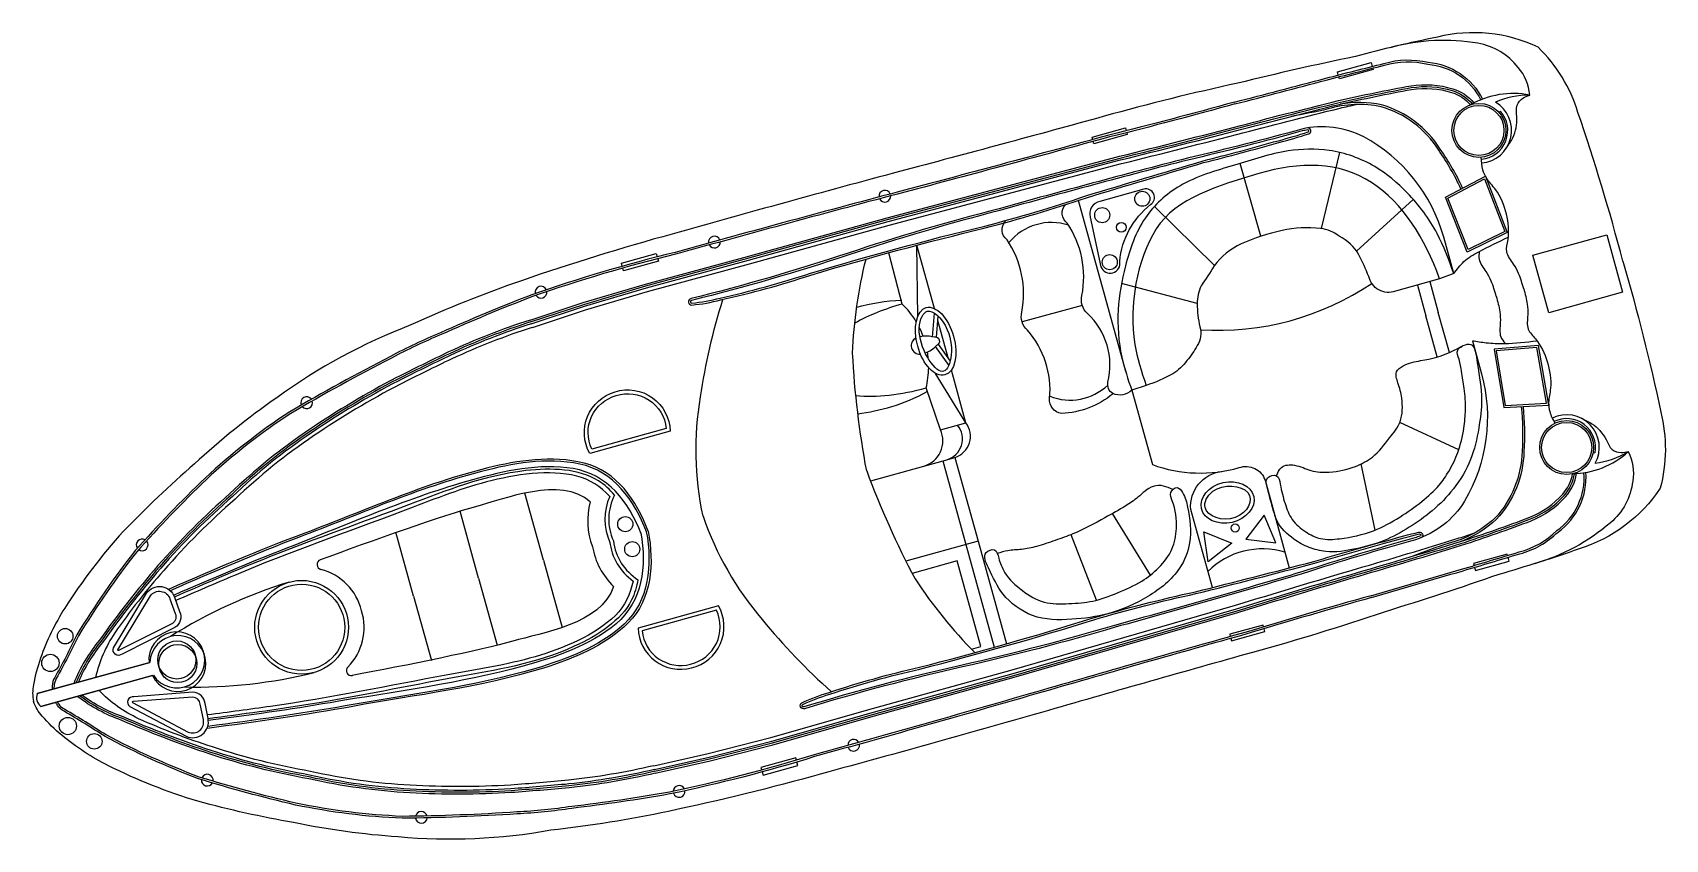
# Model space of a CAD drawing. Header units: metres. Extents: x 267138 to 268884, y 2134208 to 2137159.
# Drawn here: x 268247.77 to 268290.26, y 2136488.05 to 2136509.03 of the extents above; entities that cross this region are included whole.
import ezdxf

# ---------------------------------------------------------------- set-up
doc = ezdxf.new("R2010")
doc.units = ezdxf.units.M

msp = doc.modelspace()

# ---------------------------------------------------------------- linework, layer by layer
at = {"color": 32, "true_color": 0xcd6928}
for p, q in [((268285.936, 2136506.952), (268285.972, 2136506.985)), ((268279.732, 2136503.731), (268279.193, 2136505.626)), ((268281.314, 2136503.931), (268281.791, 2136505.911)), ((268276.217, 2136500.213), (268274.985, 2136504.663)), ((268278.529, 2136502.975), (268276.964, 2136504.505)), ((268282.227, 2136503.34), (268283.701, 2136504.691)), ((268271.238, 2136501.852), (268270.782, 2136503.498)), ((268270.804, 2136501.642), (268270.782, 2136503.498)), ((268278.079, 2136501.981), (268276.109, 2136502.506)), ((268283.812, 2136502.462), (268284.033, 2136501.664)), ((268284.133, 2136502.553), (268284.355, 2136501.753)), ((268275.085, 2136501.935), (268273.521, 2136501.502)), ((268284.644, 2136500.707), (268284.355, 2136501.753)), ((268271.192, 2136501.107), (268271.24, 2136501.73)), ((268271.291, 2136501.099), (268271.333, 2136501.655)), ((268271.593, 2136500.567), (268271.324, 2136501.538)), ((268284.329, 2136500.594), (268284.033, 2136501.664)), ((268271.339, 2136500.925), (268271.65, 2136500.487)), ((268271.258, 2136500.868), (268271.611, 2136500.371)), ((268272.06, 2136498.88), (268271.271, 2136500.164)), ((268272.06, 2136498.88), (268271.68, 2136500.253)), ((268271.397, 2136498.696), (268272.06, 2136498.88)), ((268284.885, 2136498.179), (268283.35, 2136498.888)), ((268288.385, 2136498.107), (268288.433, 2136498.098)), ((268282.714, 2136496.091), (268282.343, 2136497.809)), ((268261.065, 2136495.304), (268260.581, 2136497.053)), ((268259.374, 2136494.836), (268258.891, 2136496.579)), ((268276.861, 2136494.919), (268275.873, 2136496.518)), ((268257.682, 2136494.368), (268257.22, 2136496.038)), ((268272.377, 2136495.804), (268273.116, 2136493.133)), ((268275.458, 2136494.266), (268274.794, 2136495.969)), ((268272.057, 2136495.715), (268272.797, 2136493.043)), ((268261.065, 2136495.304), (268261.549, 2136493.556)), ((268259.374, 2136494.836), (268259.857, 2136493.093)), ((268257.682, 2136494.368), (268258.145, 2136492.698))]:
    msp.add_line(p, q, dxfattribs=at)
for points in [[(268289.162, 2136503.084, 0.01736), (268287.989, 2136506.955, 0.12634), (268286.955, 2136508.647, 0.172899), (268284.331, 2136508.913, 0.013884), (268282.195, 2136508.408, 0.008973), (268279.139, 2136507.714, 0.01509), (268275.661, 2136506.852, -0.002245), (268270.327, 2136505.414, 0.003342), (268264.414, 2136503.789, 0.016984), (268260.491, 2136502.576, 0.024546), (268257.614, 2136501.424, 0.067942), (268254.119, 2136499.529, 0.033948), (268251.975, 2136497.81, 0.022001), (268250.124, 2136496.053, 0.042872), (268248.604, 2136494.062, 0.059514), (268247.972, 2136492.758, 0.046364), (268247.787, 2136492.066, 0.104882), (268247.79, 2136491.629, 0.104882)], [(268286.733, 2136507.404, 0.164393), (268286.435, 2136508.121, 0.188684), (268285.383, 2136508.752, 0.10758), (268283.135, 2136508.648)], [(268279.048, 2136507.221, 0.002942), (268281.425, 2136507.842, -0.002013), (268282.941, 2136508.227, -0.130442), (268284.089, 2136508.256, -0.261246), (268285.509, 2136507.297, -0.209197)], [(268279.06, 2136507.173, 0.002941), (268281.437, 2136507.794, -0.002014), (268282.954, 2136508.18, -0.130992), (268284.081, 2136508.207, -0.261832), (268285.465, 2136507.275, -0.261832)], [(268260.712, 2136501.55), (268262.098, 2136502.005), (268263.715, 2136502.489), (268266.369, 2136503.206), (268270.007, 2136504.213), (268275.861, 2136505.762, 0.002601), (268279.049, 2136506.57, -0.004411), (268281.758, 2136507.259, -0.013009), (268283.644, 2136507.646, -0.113396), (268284.73, 2136507.568, -0.146005), (268285.283, 2136507.2, -1.595219)], [(268260.727, 2136501.503), (268262.113, 2136501.958), (268263.729, 2136502.442), (268266.382, 2136503.158), (268270.02, 2136504.166), (268275.873, 2136505.714, 0.002601), (268279.061, 2136506.522, -0.004411), (268281.77, 2136507.211, -0.013003), (268283.652, 2136507.597, -0.113337), (268284.716, 2136507.521, -0.144821), (268285.237, 2136507.176, -0.138987)], [(268260.743, 2136501.456), (268262.128, 2136501.911), (268263.742, 2136502.394), (268266.395, 2136503.111), (268270.033, 2136504.118), (268275.886, 2136505.666, 0.002601), (268279.074, 2136506.474, -0.00441), (268281.781, 2136507.163, -0.012997), (268283.66, 2136507.549, -0.113276), (268284.701, 2136507.474, -0.142458), (268285.193, 2136507.151, -0.142458)], [(268279.048, 2136507.221, -0.006425), (268275.779, 2136506.362, -0.002217), (268270.456, 2136504.927, 0.003368), (268264.49, 2136503.312, 0.024633), (268260.757, 2136502.207, 0.015037), (268258.379, 2136501.219, 0.025439), (268257.08, 2136500.606, 0.013843), (268254.46, 2136499.168, 0.040266), (268252.253, 2136497.444, 0.016729), (268250.438, 2136495.559, 0.029739), (268248.916, 2136493.367, -0.01525), (268248.339, 2136492.252, 0.132389), (268248.273, 2136492.033, 0.028442), (268248.271, 2136491.941, 0.028442)], [(268279.061, 2136507.173, -0.006424), (268275.792, 2136506.314, -0.002217), (268270.468, 2136504.879, 0.003368), (268264.503, 2136503.265, 0.024633), (268260.774, 2136502.161, 0.015038), (268258.399, 2136501.173, 0.025461), (268257.103, 2136500.563, 0.013839), (268254.486, 2136499.126, 0.040238), (268252.287, 2136497.409, 0.016715), (268250.476, 2136495.527, 0.029693), (268248.96, 2136493.343, -0.015234), (268248.382, 2136492.227, 0.134036), (268248.323, 2136492.031, 0.024879), (268248.32, 2136491.955, 0.024879)], [(268260.773, 2136501.362), (268262.157, 2136501.817), (268263.769, 2136502.299), (268266.421, 2136503.015), (268270.059, 2136504.023), (268275.91, 2136505.571, 0.002601), (268279.099, 2136506.379, -0.00441), (268281.804, 2136507.066, -0.002867), (268282.216, 2136507.16, -0.002867)], [(268284.944, 2136504.962, 0.043334), (268284.365, 2136505.972, 0.18333), (268282.866, 2136507.102, 0.123985), (268281.484, 2136507.042, -0.015377), (268280.524, 2136506.849)], [(268284.988, 2136504.985, 0.043195), (268284.406, 2136505.999, 0.183415), (268282.878, 2136507.15, 0.094511), (268281.798, 2136507.166)], [(268284.759, 2136502.76), (268284.497, 2136503.706, 0.202722), (268282.413, 2136506.318, 0.178768), (268280.802, 2136506.518, -0.010028), (268277.823, 2136505.762, 0.005356), (268272.926, 2136504.449, 0.016605), (268268.991, 2136503.294, -0.018921), (268264.905, 2136502.109, 0.925873), (268264.925, 2136501.943, 0.041202), (268265.673, 2136502.076, 0.024461), (268268.025, 2136502.723, -0.012888), (268272.562, 2136503.95, 0.019359), (268275.198, 2136504.735, -0.002375), (268278.247, 2136505.646, 0.006386), (268280.204, 2136506.17, 0.013656), (268280.983, 2136506.397, 0.862706), (268280.959, 2136506.549, -0.648089)], [(268280.962, 2136506.5, 0.016488), (268280.814, 2136506.47, -0.010023), (268277.835, 2136505.714, 0.005356), (268272.939, 2136504.402, 0.016607), (268269.007, 2136503.247, -0.018921), (268264.917, 2136502.061, -0.01143), (268264.914, 2136502.06, 0.913283), (268264.922, 2136501.993, 0.041174), (268265.661, 2136502.124, 0.024478), (268268.01, 2136502.77, -0.012889), (268272.55, 2136503.998, 0.019362), (268275.183, 2136504.782, -0.002377), (268278.234, 2136505.693, 0.006391), (268280.191, 2136506.218, 0.013664), (268280.968, 2136506.444, -0.000701), (268280.968, 2136506.444, 0.819976), (268280.962, 2136506.5, 0.819976)], [(268276.375, 2136499.725, -0.291269), (268275.879, 2136499.638, -0.299867), (268275.753, 2136499.936, 0.273478), (268275.226, 2136501.721, -0.28657), (268275.079, 2136502.192, 0.198759), (268274.694, 2136504.076, -0.45148), (268274.653, 2136504.555, -1.463971)], [(268275.888, 2136499.635, -0.164009), (268274.547, 2136499.123, -0.407559), (268274.238, 2136499.517, 0.20466), (268273.661, 2136501.288, -0.28657), (268273.515, 2136501.759, 0.198759), (268273.129, 2136503.643, -0.45148), (268273.088, 2136504.121, -1.463971)], [(268284.759, 2136502.76), (268284.387, 2136502.625), (268283.241, 2136502.301, -0.448043), (268282.545, 2136502.687, 0.025561), (268282.285, 2136503.245, 0.15676), (268281.775, 2136503.732, 0.144288), (268281.288, 2136503.934, 0.079427), (268280.289, 2136503.882, 0.054179), (268279.223, 2136503.531, 0.127294), (268278.518, 2136502.961, -0.025195), (268278.181, 2136502.446, 0.112656), (268278.079, 2136501.976, 0.061652), (268278.15, 2136501.379, -0.222278), (268278.079, 2136500.89, -0.049109), (268277.812, 2136500.498, -0.09997), (268277.441, 2136500.151, -0.045992), (268276.75, 2136499.852), (268276.375, 2136499.725)], [(268289.162, 2136503.084, -0.01736), (268290.147, 2136499.16, -0.12634), (268290.131, 2136497.177, -0.172899), (268288.017, 2136495.6, -0.013884), (268285.926, 2136494.934, -0.008973), (268282.948, 2136493.958, -0.01509), (268279.522, 2136492.908, 0.002245), (268274.207, 2136491.398, -0.003342), (268268.301, 2136489.75, -0.016984), (268264.313, 2136488.773, -0.024546), (268261.253, 2136488.281, -0.067942), (268257.282, 2136488.109, -0.033948), (268254.558, 2136488.48, -0.022001), (268252.067, 2136489.035, -0.042872), (268249.739, 2136489.961, -0.059514), (268248.527, 2136490.754, -0.046364), (268248.012, 2136491.253, -0.104882), (268247.79, 2136491.629, -0.104882)], [(268269.475, 2136497.633, -0.033687), (268269.11, 2136500.691, -0.051879), (268269.458, 2136503.138, -1.92312)], [(268265.217, 2136496.454, -0.096403), (268265.154, 2136499.554, -0.040538), (268265.733, 2136502.089, -1.92312)], [(268260.712, 2136501.55, 0.031596), (268258.593, 2136500.722, 0.004928), (268257.233, 2136500.054, 0.02844), (268254.969, 2136498.702, 0.042875), (268252.902, 2136497.038, 0.035347), (268251.028, 2136495.165, 0.024093), (268249.508, 2136493.23, 0.079837), (268248.834, 2136492.097)], [(268260.727, 2136501.502, 0.031592), (268258.614, 2136500.677, 0.004926), (268257.256, 2136500.01, 0.028436), (268254.996, 2136498.661, 0.042895), (268252.935, 2136497.001, 0.035363), (268251.065, 2136495.133, 0.024111), (268249.547, 2136493.2, 0.077658), (268248.894, 2136492.114, 0.077658)], [(268260.742, 2136501.455, 0.031588), (268258.635, 2136500.632, 0.004924), (268257.278, 2136499.966, 0.028433), (268255.024, 2136498.62, 0.042917), (268252.969, 2136496.964, 0.035379), (268251.102, 2136495.101, 0.02413), (268249.587, 2136493.169, 0.075408), (268248.955, 2136492.131, 0.075408)], [(268260.772, 2136501.361, 0.031581), (268258.677, 2136500.543, 0.00492), (268257.323, 2136499.878, 0.028426), (268255.079, 2136498.538, 0.042959), (268253.035, 2136496.891, 0.035411), (268251.177, 2136495.036, 0.028829), (268249.904, 2136493.416, 0.092336), (268249.402, 2136492.255, 0.080328)], [(268285.242, 2136501.015), (268285.481, 2136500.151, -0.202722), (268285.037, 2136496.839, -0.178768), (268283.759, 2136495.838, 0.010028), (268280.815, 2136494.955, -0.005356), (268275.941, 2136493.562, -0.016605), (268271.972, 2136492.529, 0.018921), (268267.858, 2136491.444, -0.925873), (268267.79, 2136491.596, -0.041202), (268268.499, 2136491.867, -0.024461), (268270.849, 2136492.522, 0.012888), (268275.371, 2136493.803, -0.019359), (268278.036, 2136494.485, 0.002375), (268281.119, 2136495.273, -0.006386), (268283.067, 2136495.829, -0.013656), (268283.852, 2136496.036, -0.862706), (268283.909, 2136495.892, 0.648089)], [(268264.361, 2136498.662), (268262.266, 2136498.082, -0.483063), (268262.926, 2136499.684, -0.50024), (268264.361, 2136498.662, -0.418424)], [(268269.586, 2136497.374), (268270.962, 2136497.755, 0.462925), (268271.397, 2136498.696), (268271.023, 2136499.788)], [(268276.375, 2136499.725), (268276.911, 2136497.792, 0.158322), (268279.173, 2136497.715, -0.417676), (268279.845, 2136497.385), (268280.476, 2136495.106)], [(268286.511, 2136499.304, -0.043334), (268286.534, 2136498.14, -0.18333), (268285.83, 2136496.399, -0.123985), (268284.613, 2136495.74, 0.015377), (268283.691, 2136495.412)], [(268286.56, 2136499.306, -0.043195), (268286.583, 2136498.137, -0.183415), (268285.865, 2136496.364, -0.094511), (268284.947, 2136495.795)], [(268270.962, 2136497.755), (268271.559, 2136497.92, 0.545737), (268271.838, 2136498.818, 0.282905)], [(268271.559, 2136497.92), (268271.774, 2136497.98, 0.516839), (268272.06, 2136498.88, 0.282905)], [(268289.301, 2136498.13, -0.164393), (268289.414, 2136497.361, -0.188684), (268288.836, 2136496.279, -0.10758), (268286.856, 2136495.212)], [(268263.952, 2136489.863), (268265.374, 2136490.185), (268267.007, 2136490.601), (268269.651, 2136491.351), (268273.289, 2136492.358), (268279.104, 2136494.041, -0.002601), (268282.254, 2136494.987, 0.00441), (268284.93, 2136495.79, 0.012997), (268286.74, 2136496.425, 0.113276), (268287.595, 2136497.025, 0.142458), (268287.85, 2136497.554, 0.142458)], [(268263.963, 2136489.815), (268265.386, 2136490.137), (268267.02, 2136490.553), (268269.664, 2136491.303), (268273.303, 2136492.311), (268279.119, 2136493.993, -0.002601), (268282.268, 2136494.94, 0.004411), (268284.945, 2136495.742, 0.013003), (268286.758, 2136496.379, 0.113337), (268287.631, 2136496.991, 0.144821), (268287.901, 2136497.556, 0.138987)], [(268263.974, 2136489.767), (268265.397, 2136490.089), (268267.033, 2136490.506), (268269.678, 2136491.256), (268273.316, 2136492.263), (268279.133, 2136493.946, -0.002601), (268282.282, 2136494.893, 0.004411), (268284.96, 2136495.695, 0.013009), (268286.776, 2136496.333, 0.113396), (268287.668, 2136496.958, 0.146005), (268287.952, 2136497.559, 1.595219)], [(268269.475, 2136497.633, 0.033687), (268270.735, 2136494.822, 0.051879), (268272.292, 2136492.903, 1.92312)], [(268278.473, 2136494.595), (268277.912, 2136496.622, -0.406088), (268278.723, 2136497.616)], [(268282.602, 2136494.381, -0.002941), (268284.96, 2136495.071, 0.002014), (268286.459, 2136495.521, 0.130992), (268287.44, 2136496.076, 0.261832), (268288.147, 2136497.588, 0.261832)], [(268282.616, 2136494.334, -0.002942), (268284.974, 2136495.024, 0.002013), (268286.473, 2136495.473, 0.130442), (268287.471, 2136496.038, 0.261246), (268288.197, 2136497.592, 0.209197)], [(268265.217, 2136496.454, 0.096403), (268266.757, 2136493.763, 0.040538), (268268.558, 2136491.886, 1.92312)], [(268263.931, 2136489.959), (268265.351, 2136490.281), (268266.982, 2136490.696), (268269.624, 2136491.446), (268273.262, 2136492.453), (268279.076, 2136494.135, -0.002601), (268282.226, 2136495.082, 0.00441), (268284.9, 2136495.884, 0.002867), (268285.301, 2136496.015, 0.002867)], [(268283.887, 2136495.937, -0.016488), (268283.744, 2136495.886, 0.010023), (268280.801, 2136495.002, -0.005356), (268275.927, 2136493.61, -0.016607), (268271.961, 2136492.577, 0.018921), (268267.843, 2136491.491, 0.01143), (268267.841, 2136491.49, -0.913283), (268267.813, 2136491.552, -0.041174), (268268.514, 2136491.82, -0.024478), (268270.861, 2136492.474, 0.012889), (268275.386, 2136493.755, -0.019362), (268278.047, 2136494.437, 0.002377), (268281.133, 2136495.225, -0.006391), (268283.08, 2136495.781, -0.013664), (268283.863, 2136495.988, 0.000701), (268283.863, 2136495.988, -0.819976), (268283.887, 2136495.937, -0.819976)], [(268251.456, 2136494.343), (268251.59, 2136493.969, -0.382221), (268251.466, 2136493.553), (268250.092, 2136492.865, -0.786544), (268249.869, 2136493.027), (268250.731, 2136494.446, -0.616464), (268251.456, 2136494.343, -3.844907)], [(268282.616, 2136494.334, 0.006425), (268279.371, 2136493.389, 0.002217), (268274.067, 2136491.882, -0.003368), (268268.121, 2136490.198, -0.024633), (268264.352, 2136489.226, -0.015037), (268261.804, 2136488.851, -0.025439), (268260.375, 2136488.708, -0.013843), (268257.388, 2136488.593, -0.040266), (268254.609, 2136488.937, -0.016729), (268252.082, 2136489.621, -0.029739), (268249.65, 2136490.718, 0.01525), (268248.582, 2136491.376, -0.132389), (268248.413, 2136491.53, -0.028442), (268248.363, 2136491.608, -0.028442)], [(268282.603, 2136494.382, 0.006424), (268279.357, 2136493.436, 0.002217), (268274.054, 2136491.929, -0.003368), (268268.108, 2136490.246, -0.024633), (268264.342, 2136489.275, -0.015038), (268261.797, 2136488.9, -0.025461), (268260.372, 2136488.757, -0.013839), (268257.389, 2136488.643, -0.040238), (268254.62, 2136488.985, -0.016715), (268252.098, 2136489.667, -0.029693), (268249.675, 2136490.76, 0.015234), (268248.605, 2136491.42, -0.134036), (268248.453, 2136491.558, -0.024879), (268248.412, 2136491.621, -0.024879)], [(268265.618, 2136494.12), (268263.523, 2136493.54, 0.483063), (268264.914, 2136492.506, 0.50024), (268265.618, 2136494.12, 0.418424)], [(268263.974, 2136489.767, -0.031596), (268261.731, 2136489.387, -0.004928), (268260.222, 2136489.26, -0.02844), (268257.584, 2136489.255, -0.042875), (268254.956, 2136489.62, -0.035347), (268252.386, 2136490.261, -0.024093), (268250.087, 2136491.14, -0.079837), (268248.927, 2136491.764)], [(268263.963, 2136489.815, -0.031592), (268261.726, 2136489.436, -0.004926), (268260.219, 2136489.309, -0.028436), (268257.587, 2136489.304, -0.042895), (268254.966, 2136489.668, -0.035363), (268252.401, 2136490.308, -0.024111), (268250.105, 2136491.186, -0.077658), (268248.987, 2136491.781, -0.077658)], [(268263.952, 2136489.863, -0.031588), (268261.721, 2136489.485, -0.004924), (268260.215, 2136489.359, -0.028433), (268257.59, 2136489.353, -0.042917), (268254.975, 2136489.716, -0.035379), (268252.416, 2136490.355, -0.02413), (268250.123, 2136491.232, -0.075408), (268249.047, 2136491.797, -0.075408)], [(268263.929, 2136489.959, -0.031581), (268261.712, 2136489.584, -0.00492), (268260.209, 2136489.457, -0.028426), (268257.595, 2136489.452, -0.042959), (268254.995, 2136489.813, -0.035411), (268252.447, 2136490.449, -0.028829), (268250.522, 2136491.183, -0.092336), (268249.494, 2136491.921, -0.080328)], [(268252.33, 2136491.187), (268252.252, 2136491.576, 0.382221), (268251.932, 2136491.87), (268250.4, 2136491.752, 0.786544), (268250.292, 2136491.499), (268251.761, 2136490.725, 0.616464), (268252.33, 2136491.187, 3.844907)]]:
    msp.add_lwpolyline(points, format="xyb", dxfattribs=at)
for points in [[(268281.752, 2136507.926), (268281.728, 2136508.011), (268282.605, 2136508.254), (268282.634, 2136508.15)], [(268282.647, 2136508.103), (268282.656, 2136508.07), (268281.779, 2136507.827), (268281.765, 2136507.878)], [(268275.361, 2136506.248), (268275.344, 2136506.309), (268276.212, 2136506.549), (268276.232, 2136506.476)], [(268276.245, 2136506.428), (268276.259, 2136506.38), (268275.391, 2136506.14), (268275.375, 2136506.2)], [(268263.114, 2136502.951), (268263.091, 2136503.034), (268263.999, 2136503.285), (268264.023, 2136503.196)], [(268264.036, 2136503.148), (268264.054, 2136503.086), (268263.146, 2136502.835), (268263.127, 2136502.904)], [(268270.402, 2136501.969), (268270.051, 2136503.302)], [(268271.774, 2136497.98), (268272.377, 2136495.804), (268270.497, 2136495.283)], [(268271.455, 2136497.892), (268272.057, 2136495.715)], [(268286.156, 2136495.429), (268286.147, 2136495.461), (268285.27, 2136495.218), (268285.284, 2136495.167)], [(268285.297, 2136495.12), (268285.321, 2136495.034), (268286.198, 2136495.277), (268286.17, 2136495.381)], [(268272.201, 2136492.995), (268272.449, 2136493.063), (268271.833, 2136495.287), (268270.661, 2136494.962)], [(268279.805, 2136493.572), (268279.792, 2136493.62), (268278.924, 2136493.38), (268278.941, 2136493.32)], [(268278.954, 2136493.272), (268278.971, 2136493.211), (268279.838, 2136493.451), (268279.818, 2136493.525)], [(268247.885, 2136491.835), (268250.817, 2136492.646)], [(268250.794, 2136492.64), (268247.885, 2136491.835)], [(268247.977, 2136491.501), (268250.909, 2136492.313)], [(268250.886, 2136492.307), (268247.977, 2136491.501)], [(268267.648, 2136490.106), (268267.63, 2136490.168), (268266.723, 2136489.917), (268266.742, 2136489.848)], [(268266.755, 2136489.8), (268266.778, 2136489.718), (268267.685, 2136489.969), (268267.661, 2136490.058)]]:
    msp.add_lwpolyline(points, dxfattribs=at)
for points in [[(268286.146, 2136503.829), (268285.106, 2136503.32), (268284.542, 2136504.749), (268285.579, 2136505.298)], [(268286.084, 2136503.854), (268285.133, 2136503.388), (268284.605, 2136504.726), (268285.553, 2136505.229)], [(268289.153, 2136502.274), (268287.23, 2136501.742), (268286.815, 2136503.24), (268288.738, 2136503.773)], [(268286.959, 2136500.893), (268285.805, 2136500.795), (268286.057, 2136499.28), (268287.229, 2136499.342)], [(268286.918, 2136500.84), (268285.863, 2136500.75), (268286.098, 2136499.331), (268287.17, 2136499.388)], [(268279.347, 2136495.854), (268280.125, 2136495.755), (268279.821, 2136496.478)], [(268278.978, 2136495.752), (268278.362, 2136495.267), (268278.25, 2136496.043)]]:
    msp.add_lwpolyline(points, close=True, dxfattribs=at)
for points in [[(268275.573, 2136502.937, 0.917705), (268276.064, 2136503.079, -0.209704), (268276.867, 2136504.555, 0.850912), (268276.687, 2136504.955), (268275.545, 2136504.638, 0.435659), (268275.297, 2136504.227)], [(268264.257, 2136498.735), (268262.317, 2136498.198, -0.460147), (268262.955, 2136499.589, -0.47706)], [(268251.34, 2136494.303), (268251.476, 2136493.921, -0.383069), (268251.405, 2136493.66), (268250.017, 2136492.966, -0.853636), (268249.982, 2136492.975), (268250.834, 2136494.379, -0.613527)], [(268265.567, 2136494.004), (268263.627, 2136493.467, 0.460147), (268264.89, 2136492.602, 0.47706)], [(268252.209, 2136491.161), (268252.13, 2136491.559, 0.383069), (268251.936, 2136491.746), (268250.387, 2136491.628, 0.853636), (268250.362, 2136491.601), (268251.815, 2136490.836, 0.613527)]]:
    msp.add_lwpolyline(points, format="xyb", close=True, dxfattribs=at)
for centre, radius in [((268285.412, 2136506.485), 0.702), ((268285.412, 2136506.485), 0.652), ((268276.65, 2136504.707), 0.196), ((268275.606, 2136504.281), 0.196), ((268276.106, 2136503.964), 0.127), ((268275.802, 2136503.057), 0.196), ((268287.696, 2136498.238), 0.702), ((268287.696, 2136498.238), 0.652), ((268263.192, 2136496.244), 0.197), ((268279.068, 2136496.144), 0.105), ((268263.373, 2136495.593), 0.197), ((268254.767, 2136493.56), 1.22), ((268254.767, 2136493.56), 1.22), ((268254.767, 2136493.56), 1.121), ((268254.767, 2136493.56), 1.121), ((268248.613, 2136493.329), 0.202), ((268248.228, 2136492.633), 0.225), ((268251.519, 2136492.711), 0.496), ((268251.544, 2136492.618), 0.496), ((268248.682, 2136490.993), 0.225), ((268249.37, 2136490.594), 0.202)]:
    msp.add_circle(centre, radius, dxfattribs=at)
for centre, radius, start, end in [((268286.307, 2136505.181), 2.264, 79.1449, 119.4805), ((268286.738, 2136505.14), 2.264, 90.1183, 113.3508), ((268285.412, 2136506.485), 0.751, 274.802, 41.7519), ((268285.412, 2136506.485), 0.85, 274.802, 59.7036), ((268269.948, 2136504.774), 0.153, 21.5715, 188.074), ((268269.948, 2136504.774), 0.153, 206.6982, 2.9473), ((268274.288, 2136502.646), 1.444, 72.1006, 140.2481), ((268265.512, 2136503.581), 0.153, 20.347, 190.4461), ((268265.512, 2136503.581), 0.153, 209.1063, 1.6868), ((268260.998, 2136502.277), 0.153, 23.75, 194.1566), ((268260.998, 2136502.277), 0.153, 212.8155, 5.0911), ((268278.622, 2136508.472), 7.186, 266.3757, 303.8483), ((268268.806, 2136500.336), 2.283, 30.9104, 45.6662), ((268268.806, 2136500.336), 2.283, 20.3787, 26.718), ((268270.858, 2136500.887), 0.223, 116.2785, 274.6241), ((268271.02, 2136500.336), 0.799, 109.0914, 109.3607), ((268271.02, 2136500.336), 0.799, 73.8808, 101.5209), ((268271.27, 2136501), 0.107, 285.4762, 105.4762), ((268270.714, 2136501.441), 0.799, 281.5916, 281.8609), ((268270.714, 2136501.441), 0.799, 291.0787, 317.0716), ((268268.806, 2136500.336), 2.283, 5.4253, 9.6652), ((268268.806, 2136500.336), 2.283, 346.1012, 359.4522), ((268274.767, 2136500.915), 1.444, 248.6762, 312.8804), ((268254.898, 2136499.404), 0.153, 35.7647, 203.8603), ((268254.898, 2136499.404), 0.153, 222.4954, 17.1296), ((268287.696, 2136498.238), 0.85, 331.2488, 116.1504), ((268287.696, 2136498.238), 0.751, 349.2005, 116.1504), ((268287.792, 2136499.817), 2.264, 271.4719, 311.8075), ((268288.141, 2136500.073), 2.264, 277.6016, 300.8341), ((268264.076, 2136496.331), 1.863, 164.6003, 201.2027), ((268264.143, 2136496.374), 1.48, 156.438, 204.1877), ((268264.143, 2136496.374), 1.381, 152.9806, 204.1877), ((268250.616, 2136495.705), 0.153, 60.1037, 215.2458), ((268250.616, 2136495.705), 0.153, 233.8835, 41.4659), ((268264.255, 2136495.97), 1.381, 186.7646, 237.9718), ((268264.175, 2136495.973), 1.863, 189.7497, 226.352), ((268264.255, 2136495.97), 1.48, 186.7646, 234.5144), ((268279.774, 2136493.59), 2.01, 72.9447, 134.8322), ((268255.299, 2136495.192), 0.13, 109.8138, 256.2816), ((268254.902, 2136493.644), 1.468, 13.7358, 75.537), ((268258.248, 2136482.344), 12.964, 107.078, 122.1488), ((268254.926, 2136493.558), 1.468, 315.4154, 17.2165), ((268251.519, 2136492.711), 0.728, 213.1427, 185.5922), ((268251.544, 2136492.618), 0.728, 205.3602, 177.8097), ((268256.062, 2136492.435), 0.13, 134.6708, 281.1385), ((268251.984, 2136504.97), 12.964, 268.8036, 283.8744), ((268248.16, 2136491.731), 0.294, 159.3835, 231.5688), ((268248.16, 2136491.731), 0.294, 159.3835, 231.5688), ((268269.136, 2136490.493), 0.153, 29.2656, 181.8461), ((268269.136, 2136490.493), 0.153, 200.5063, 10.6054), ((268252.31, 2136489.586), 0.153, 175.7066, 330.8487), ((268252.31, 2136489.586), 0.153, 349.4864, 157.0688), ((268264.593, 2136489.29), 0.153, 25.8612, 178.1369), ((268264.593, 2136489.29), 0.153, 196.7957, 7.2023), ((268257.885, 2136488.617), 0.153, 187.092, 355.1877), ((268257.885, 2136488.617), 0.153, 13.8228, 168.457)]:
    msp.add_arc(centre, radius, start, end, dxfattribs=at)
for start_param, end_param in [(4.712389, 5.232342), (0.830012, 1.576846)]:
    msp.add_ellipse((268270.704, 2136500.876), major_axis=(-2.57, -0.712), ratio=0.425319, start_param=start_param, end_param=end_param, dxfattribs=at)
for centre, major_axis, ratio in [((268271.27, 2136501), (-0.242, 0.875), 0.533092), ((268278.87, 2136496.807), (-0.681, -0.156), 0.758117)]:
    msp.add_ellipse(centre, major_axis=major_axis, ratio=ratio, dxfattribs=at)
for points in [[(268286.126, 2136506.024), (268286.294, 2136506.294), (268286.397, 2136506.836), (268286.404, 2136507.139), (268286.558, 2136507.326), (268286.733, 2136507.404)], [(268284.759, 2136502.76), (268284.326, 2136503.801), (268283.545, 2136504.859), (268282.699, 2136505.543), (268281.513, 2136505.964), (268280.448, 2136505.95), (268279.049, 2136505.582), (268277.624, 2136505.038), (268276.729, 2136504.208), (268276.211, 2136502.96), (268276.021, 2136501.82), (268276.117, 2136500.591), (268276.375, 2136499.725)], [(268286.578, 2136502.368), (268286.446, 2136502.762), (268286.316, 2136503.009), (268286.138, 2136503.329), (268286.169, 2136503.646), (268286.128, 2136504.307), (268285.844, 2136504.947), (268285.608, 2136505.247), (268285.514, 2136505.457), (268285.472, 2136505.786)], [(268284.759, 2136502.76), (268285.018, 2136503.071), (268285.411, 2136503.33), (268286.177, 2136503.707)], [(268286.578, 2136502.368), (268286.668, 2136501.963), (268286.682, 2136501.684), (268286.695, 2136501.318), (268286.884, 2136501.062), (268287.189, 2136500.475), (268287.275, 2136499.779), (268287.227, 2136499.4), (268287.254, 2136499.172), (268287.388, 2136498.869)], [(268280.144, 2136497.499), (268280.27, 2136497.72), (268280.615, 2136497.776), (268281.039, 2136497.64), (268281.518, 2136497.599), (268282.198, 2136497.747), (268282.638, 2136497.989), (268283.088, 2136498.487), (268283.358, 2136498.909), (268283.402, 2136499.521), (268283.305, 2136499.921), (268283.267, 2136500.204), (268283.438, 2136500.358), (268283.893, 2136500.497), (268284.767, 2136500.766), (268285.198, 2136500.92), (268285.368, 2136500.441), (268285.482, 2136499.484), (268285.407, 2136498.743), (268285.193, 2136497.923), (268284.747, 2136497.161), (268284.199, 2136496.594), (268283.598, 2136496.161), (268282.945, 2136495.82), (268282.205, 2136495.602), (268281.423, 2136495.532), (268280.993, 2136495.64), (268280.596, 2136495.852), (268280.159, 2136496.334), (268280.034, 2136496.703), (268279.907, 2136497.167), (268279.91, 2136497.445), (268280.144, 2136497.499), (268280.241, 2136497.286), (268280.365, 2136496.779), (268280.554, 2136496.366), (268280.905, 2136496.043), (268281.29, 2136495.869), (268281.786, 2136495.866), (268282.671, 2136496.074), (268283.351, 2136496.426), (268283.931, 2136496.84), (268284.376, 2136497.257), (268284.626, 2136497.616), (268284.861, 2136498.111), (268285.02, 2136498.742), (268285.061, 2136499.22), (268285.029, 2136499.772), (268284.958, 2136500.219), (268284.896, 2136500.533), (268284.861, 2136500.773), (268284.972, 2136500.874)], [(268285.242, 2136501.015), (268285.601, 2136500.963), (268286.072, 2136500.943), (268286.923, 2136501.014)], [(268288.071, 2136499.001), (268288.353, 2136498.856), (268288.721, 2136498.444), (268288.883, 2136498.187), (268289.111, 2136498.106), (268289.301, 2136498.13)], [(268272.977, 2136495.178), (268272.913, 2136495.359), (268272.799, 2136495.576), (268272.584, 2136495.502), (268272.642, 2136495.111), (268273.024, 2136494.426), (268273.792, 2136493.868), (268274.819, 2136493.768), (268275.756, 2136493.915), (268276.797, 2136494.364), (268277.618, 2136495.096), (268277.88, 2136495.758), (268277.829, 2136496.682), (268277.698, 2136497.067), (268277.554, 2136497.195), (268277.389, 2136497.064), (268277.427, 2136496.853), (268277.536, 2136496.132), (268277.42, 2136495.595), (268277.082, 2136495.116), (268276.638, 2136494.765), (268276.001, 2136494.456), (268275.362, 2136494.243), (268274.741, 2136494.179), (268274.093, 2136494.216), (268273.528, 2136494.517), (268273.075, 2136494.981), (268272.977, 2136495.178)], [(268277.441, 2136497.143), (268277.205, 2136497.235), (268276.933, 2136497.223), (268276.535, 2136496.944), (268276.217, 2136496.718), (268275.678, 2136496.411), (268274.844, 2136495.99), (268274.383, 2136495.82), (268273.898, 2136495.664), (268273.507, 2136495.588), (268273.147, 2136495.551), (268272.876, 2136495.48)]]:
    msp.add_spline(points, degree=3, dxfattribs=at)
for points, knots in [([(268284.387, 2136502.625), (268284.002, 2136503.688), (268283.447, 2136504.584), (268281.777, 2136505.68), (268280.738, 2136505.676), (268278.63, 2136505.05), (268277.525, 2136504.732), (268276.503, 2136503.115), (268276.298, 2136501.936), (268276.512, 2136500.567), (268276.624, 2136500.224), (268276.75, 2136499.852)], [0, 0, 0, 0, 0.0684102, 0.0684102, 0.1368204, 0.1368204, 0.2052306, 0.2052306, 0.2736407, 0.2736407, 0.2974604, 0.2974604, 0.2974604, 0.2974604]), ([(268285.864, 2136502.171), (268285.825, 2136502.304), (268285.759, 2136502.528), (268285.599, 2136502.839), (268285.394, 2136503.077), (268285.422, 2136503.27), (268285.436, 2136503.343)], [0, 0, 0, 0, 0.00840925, 0.01405459, 0.02148076, 0.02583256, 0.02583256, 0.02583256, 0.02583256]), ([(268271.054, 2136501.78), (268270.955, 2136501.752), (268270.854, 2136501.593), (268270.825, 2136500.843), (268271.23, 2136500.216), (268271.651, 2136500.214), (268271.787, 2136500.794), (268271.43, 2136501.636), (268271.182, 2136501.815), (268271.054, 2136501.78)], [0, 0, 0, 0, 1.031451, 1.031451, 2.992455, 2.992455, 4.95346, 4.95346, 6.283185, 6.283185, 6.283185, 6.283185]), ([(268285.864, 2136502.171), (268285.899, 2136502.036), (268285.958, 2136501.811), (268285.98, 2136501.461), (268285.927, 2136501.152), (268286.051, 2136501), (268286.1, 2136500.945)], [0, 0, 0, 0, 0.00840925, 0.01405459, 0.02148076, 0.02583256, 0.02583256, 0.02583256, 0.02583256]), ([(268263.788, 2136496.058), (268263.494, 2136496.853), (268262.964, 2136497.628), (268261.275, 2136498.036), (268260.384, 2136497.896), (268257.923, 2136497.288), (268256.432, 2136496.603), (268253.668, 2136495.567), (268252.506, 2136495.073), (268251.303, 2136494.548)], [0, 0, 0, 0, 0.0462196, 0.0462196, 0.0924392, 0.0924392, 0.1947325, 0.1947325, 0.2709084, 0.2709084, 0.2709084, 0.2709084]), ([(268263.742, 2136496.041), (268263.439, 2136496.86), (268262.877, 2136497.626), (268261.138, 2136497.988), (268260.233, 2136497.817), (268257.769, 2136497.176), (268256.27, 2136496.497), (268253.579, 2136495.475), (268252.483, 2136495.009), (268251.346, 2136494.513)], [0, 0, 0, 0, 0.0480884, 0.0480884, 0.0961768, 0.0961768, 0.1985377, 0.1985377, 0.2704106, 0.2704106, 0.2704106, 0.2704106]), ([(268263.603, 2136495.99), (268263.294, 2136496.825), (268262.718, 2136497.545), (268260.95, 2136497.832), (268260.033, 2136497.624), (268257.541, 2136496.931), (268255.999, 2136496.248), (268253.399, 2136495.238), (268252.413, 2136494.817), (268251.435, 2136494.392)], [0, 0, 0, 0, 0.0508337, 0.0508337, 0.1016674, 0.1016674, 0.2060328, 0.2060328, 0.2709084, 0.2709084, 0.2709084, 0.2709084]), ([(268262.913, 2136497.001), (268262.789, 2136497.144), (268262.201, 2136497.684), (268260.076, 2136497.746), (268257.362, 2136496.639), (268254.276, 2136495.574), (268252.275, 2136494.703), (268251.455, 2136494.347)], [0.0234044, 0.0234044, 0.0234044, 0.0234044, 0.0350942, 0.0739111, 0.138251, 0.2165713, 0.2709084, 0.2709084, 0.2709084, 0.2709084]), ([(268262.787, 2136496.965), (268262.55, 2136497.22), (268262.275, 2136497.41), (268261.207, 2136497.672), (268260.334, 2136497.538), (268258.832, 2136497.144), (268258.123, 2136496.854), (268255.94, 2136496.034), (268254.456, 2136495.516), (268252.508, 2136494.697), (268252.001, 2136494.477), (268251.494, 2136494.256)], [0.0248254, 0.0248254, 0.0248254, 0.0248254, 0.0474598, 0.0474598, 0.0949196, 0.0949196, 0.1423794, 0.1423794, 0.237299, 0.237299, 0.2709084, 0.2709084, 0.2709084, 0.2709084]), ([(268262.28, 2136496.825), (268261.505, 2136497.503), (268260.031, 2136496.892), (268258.501, 2136496.485), (268256.538, 2136495.794), (268255.252, 2136495.313)], [0.0313661, 0.0313661, 0.0313661, 0.0313661, 0.1084744, 0.1084744, 0.1920729, 0.1920729, 0.1920729, 0.1920729]), ([(268278.285, 2136496.673), (268278.337, 2136496.447), (268278.732, 2136496.292), (268279.405, 2136496.543), (268279.548, 2136496.87), (268279.238, 2136497.264), (268278.759, 2136497.297), (268278.325, 2136496.979), (268278.254, 2136496.81), (268278.285, 2136496.673)], [0, 0, 0, 0, 1.743273, 1.743273, 3.486547, 3.486547, 5.22982, 5.22982, 6.283185, 6.283185, 6.283185, 6.283185]), ([(268263.788, 2136496.058), (268263.945, 2136495.226), (268263.889, 2136494.288), (268262.65, 2136493.07), (268261.814, 2136492.732), (268259.391, 2136491.987), (268257.76, 2136491.808), (268254.857, 2136491.275), (268253.606, 2136491.1), (268252.304, 2136490.932)], [0, 0, 0, 0, 0.0462196, 0.0462196, 0.0924392, 0.0924392, 0.1947325, 0.1947325, 0.2709084, 0.2709084, 0.2709084, 0.2709084]), ([(268263.739, 2136496.049), (268263.901, 2136495.192), (268263.813, 2136494.245), (268262.508, 2136493.04), (268261.644, 2136492.722), (268259.201, 2136492.004), (268257.567, 2136491.815), (268254.732, 2136491.308), (268253.553, 2136491.143), (268252.323, 2136490.984)], [0, 0, 0, 0, 0.0480884, 0.0480884, 0.0961768, 0.0961768, 0.1985377, 0.1985377, 0.2704106, 0.2704106, 0.2704106, 0.2704106]), ([(268263.594, 2136496.022), (268263.759, 2136495.146), (268263.635, 2136494.233), (268262.267, 2136493.077), (268261.374, 2136492.784), (268258.88, 2136492.097), (268257.206, 2136491.889), (268254.457, 2136491.419), (268253.395, 2136491.272), (268252.337, 2136491.134)], [0, 0, 0, 0, 0.0508337, 0.0508337, 0.1016674, 0.1016674, 0.2060328, 0.2060328, 0.2709084, 0.2709084, 0.2709084, 0.2709084]), ([(268263.396, 2136494.765), (268263.324, 2136494.425), (268263.186, 2136494.121), (268262.404, 2136493.346), (268261.587, 2136493.013), (268260.097, 2136492.578), (268259.339, 2136492.463), (268257.045, 2136492.043), (268255.506, 2136491.724), (268253.414, 2136491.424), (268252.866, 2136491.352), (268252.318, 2136491.281)], [0.0248254, 0.0248254, 0.0248254, 0.0248254, 0.0474598, 0.0474598, 0.0949196, 0.0949196, 0.1423794, 0.1423794, 0.237299, 0.237299, 0.2709084, 0.2709084, 0.2709084, 0.2709084]), ([(268263.522, 2136494.799), (268263.49, 2136494.613), (268263.263, 2136493.848), (268261.473, 2136492.702), (268258.575, 2136492.255), (268255.381, 2136491.581), (268253.217, 2136491.299), (268252.331, 2136491.183)], [0.0234044, 0.0234044, 0.0234044, 0.0234044, 0.0350942, 0.0739111, 0.138251, 0.2165713, 0.2709084, 0.2709084, 0.2709084, 0.2709084]), ([(268262.889, 2136494.625), (268262.574, 2136493.645), (268260.995, 2136493.411), (268259.473, 2136492.973), (268257.435, 2136492.556), (268256.084, 2136492.308)], [0.0313661, 0.0313661, 0.0313661, 0.0313661, 0.1084744, 0.1084744, 0.1920729, 0.1920729, 0.1920729, 0.1920729])]:
    msp.add_open_spline(points, degree=3, knots=knots, dxfattribs=at)
for points in [[(268269.215, 2136501.884), (268269.577, 2136501.988), (268269.972, 2136502.057), (268270.39, 2136502.073)], [(268269.246, 2136499.114), (268269.816, 2136499.186), (268270.442, 2136499.359), (268271.049, 2136499.693)]]:
    msp.add_open_spline(points, degree=3, dxfattribs=at)

doc.saveas('drawing.dxf')
